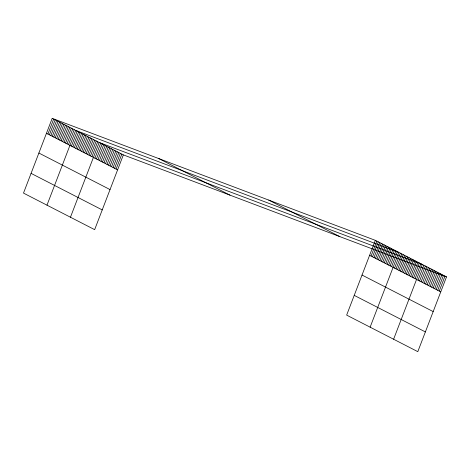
<?xml version="1.0" encoding="UTF-8"?>
<svg xmlns="http://www.w3.org/2000/svg" width="470" height="470" viewBox="0 0 470 470"><rect width="100%" height="100%" fill="white"/><g stroke="black" fill="none" stroke-linecap="round" stroke-linejoin="round"><path stroke-width="0.7" d="M52.199 118.34L23.5 193.105L94.652 229.654L123.352 154.888L52.199 118.34L375.348 240.346L446.5 276.895L417.801 351.66L346.649 315.112L375.348 240.346M47.922 134.056L53.668 119.092M49.391 134.808L55.137 119.85M50.86 135.56L56.6 120.602M52.329 136.318L58.069 121.354M53.792 137.07L59.537 122.112M55.26 137.822L61.006 122.864M56.729 138.579L62.469 123.616M58.198 139.332L63.938 124.368M59.667 140.084L65.406 125.126M61.129 140.835L66.875 125.878M62.598 141.593L68.344 126.63M64.067 142.345L69.807 127.388M65.536 143.097L71.275 128.14M67.004 143.855L72.744 128.892M68.467 144.607L74.213 129.65M46.982 205.167L75.682 130.401L398.83 252.408L370.131 327.173M71.405 146.117L77.145 131.154M72.874 146.869L78.613 131.911M74.336 147.621L80.082 132.663M75.805 148.373L81.551 133.415M77.274 149.131L83.014 134.167M78.743 149.883L84.483 134.925M80.211 150.635L85.951 135.677M81.674 151.393L87.42 136.429M83.143 152.145L88.889 137.187M84.612 152.897L90.352 137.939M86.081 153.655L91.82 138.691M87.549 154.407L93.289 139.449M89.012 155.159L94.758 140.201M90.481 155.917L96.227 140.953M91.95 156.669L97.69 141.705M70.459 217.228L99.158 142.463L422.307 264.469L393.607 339.234M94.928 158.196L100.668 143.238M96.438 158.978L102.184 144.014M97.954 159.753L103.694 144.789M99.464 160.529L105.21 145.571M100.974 161.304L106.719 146.346M102.489 162.079L108.229 147.122M103.999 162.855L109.745 147.897M105.515 163.636L111.255 148.673M107.025 164.412L112.765 149.448M108.535 165.187L114.281 150.23M110.05 165.963L115.79 151.005M111.56 166.738L117.3 151.781M113.07 167.52L118.816 152.556M114.586 168.295L120.326 153.332M116.096 169.071L121.836 154.113M371.071 256.062L376.817 241.104M372.54 256.814L378.285 241.856M374.008 257.572L379.748 242.608M375.477 258.324L381.217 243.366M376.946 259.076L382.686 244.118M378.409 259.834L384.154 244.87M379.878 260.586L385.623 245.628M381.346 261.338L387.086 246.38M382.815 262.096L388.555 247.132M384.284 262.847L390.024 247.884M385.747 263.6L391.492 248.642M387.215 264.351L392.961 249.394M388.684 265.109L394.424 250.146M390.153 265.861L395.893 250.904M391.616 266.613L397.362 251.656M394.553 268.123L400.299 253.166M396.022 268.875L401.762 253.917M397.491 269.633L403.231 254.67M398.954 270.385L404.699 255.422M400.422 271.137L406.168 256.179M401.891 271.889L407.631 256.931M403.36 272.647L409.1 257.683M404.829 273.399L410.569 258.441M406.291 274.151L412.037 259.193M407.76 274.909L413.506 259.945M409.229 275.661L414.969 260.703M410.698 276.413L416.438 261.455M412.161 277.171L417.906 262.207M413.629 277.923L419.375 262.965M415.098 278.675L420.844 263.717M418.077 280.208L423.822 265.245M419.593 280.984L425.332 266.026M421.102 281.759L426.842 266.801M422.612 282.535L428.358 267.577M424.128 283.31L429.868 268.352M425.638 284.091L431.378 269.128M427.148 284.867L432.894 269.903M428.663 285.642L434.403 270.685M430.173 286.418L435.919 271.46M431.683 287.193L437.429 272.236M433.199 287.975L438.939 273.011M434.709 288.75L440.455 273.787M436.219 289.526L441.964 274.568M437.735 290.301L443.474 275.344M439.244 291.077L444.99 276.119M123.352 154.888L446.5 276.895M268.711 200.085L339.863 236.633M369.608 255.31L440.76 291.858M158.837 158.601L229.989 195.15M362.029 275.044L433.181 311.592M46.454 133.298L117.606 169.846M354.227 295.377L425.379 331.926M38.881 153.038L110.033 189.58M31.073 173.371L102.225 209.914"/></g></svg>
